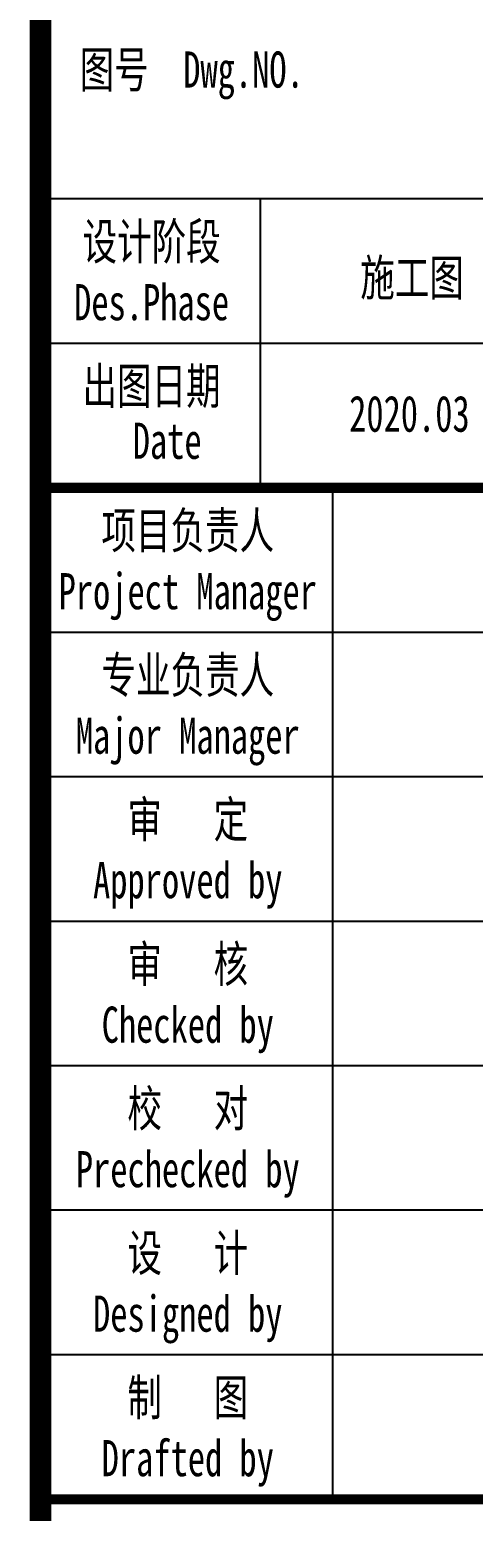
# Model space of a CAD drawing. Extents: x 177291 to 1288761, y 177638 to 322898.
# Drawn here: x 489744 to 493022, y 184811 to 195773 of the extents above; entities that cross this region are included whole.
import ezdxf
from ezdxf.enums import TextEntityAlignment as Align

# ---------------------------------------------------------------- set-up
doc = ezdxf.new("R2010")
doc.units = 0
doc.header["$LTSCALE"] = 1000
doc.layers.add('PUB_TITLE', color=4, linetype='Continuous')
doc.styles.add('_gyy_title_ST', font='', dxfattribs={"width": 0.8})
doc.styles.get('_gyy_title_ST').set_extended_font_data('SimSun')

msp = doc.modelspace()

# ---------------------------------------------------------------- linework, layer by layer
at = {"layer": 'PUB_TITLE'}
for p, q in [((497326.21, 194521.4), (489843.06, 194521.4)), ((491446.6, 194521.4), (491446.6, 192383.36)), ((497326.21, 193452.38), (489843.06, 193452.38)), ((491981.1, 192383.36), (491981.1, 184900.21)), ((497326.21, 191314.34), (489843.06, 191314.34)), ((497326.21, 190245.32), (489843.06, 190245.32)), ((497326.21, 189176.3), (489843.06, 189176.3)), ((497326.21, 188107.28), (489843.06, 188107.28)), ((497326.21, 187038.25), (489843.06, 187038.25)), ((497326.21, 185969.23), (489843.06, 185969.23))]:
    msp.add_line(p, q, dxfattribs=at)
at = {"layer": 'PUB_TITLE', "const_width": 159.09}
msp.add_lwpolyline([(489823.48, 239899.66), (497247.75, 239899.66), (497247.75, 179020.59), (489823.48, 179020.59)], close=True, dxfattribs=at)
at = {"layer": 'PUB_TITLE', "const_width": 74.83}
for points in [[(489843.06, 192383.36), (497326.21, 192383.36)], [(489843.06, 184900.21), (497326.21, 184900.21)]]:
    msp.add_lwpolyline(points, dxfattribs=at)

# ---------------------------------------------------------------- texts
at = {"layer": 'PUB_TITLE', "style": '_gyy_title_ST', "width": 0.7}
msp.add_text('图号  Dwg.NO.', height=267.2551, dxfattribs=at).set_placement((490113.57, 195344.55))
for s, height, p in [('设计阶段', 267.255, (490644.83, 194072.42)), ('Des.Phase', 267.255, (490644.83, 193623.44)), ('出图日期', 267.255, (490644.83, 193003.39)), ('Date', 267.255, (490759.81, 192598.21)), ('项目负责人', 267.255, (490912.08, 191934.37)), ('Project Manager', 267.2551, (490912.08, 191485.38)), ('专业负责人', 267.255, (490912.08, 190865.35)), ('Major Manager', 267.2551, (490912.08, 190416.36)), ('审   定', 267.255, (490912.1, 189796.33)), ('Approved by', 267.2551, (490912.08, 189347.34)), ('审   核', 267.255, (490912.1, 188727.31)), ('Checked by', 267.255, (490912.08, 188278.32)), ('校   对', 267.255, (490912.1, 187658.29)), ('Prechecked by', 267.2551, (490912.08, 187209.3)), ('设   计', 267.255, (490912.1, 186589.26)), ('Designed by', 267.2551, (490912.08, 186140.28)), ('制   图', 267.255, (490912.1, 185520.24)), ('Drafted by', 267.255, (490912.08, 185071.26))]:
    msp.add_text(s, height=height, dxfattribs=at).set_placement(p, align=Align.CENTER)
at = {"layer": 'PUB_TITLE', "color": 7, "style": '_gyy_title_ST', "width": 0.7}
for s, p in [('施工图', (492569.43, 193804.67)), ('2020.03', (492549.66, 192798.52))]:
    msp.add_text(s, height=267.255, dxfattribs=at).set_placement(p, align=Align.CENTER)

doc.saveas('drawing.dxf')
